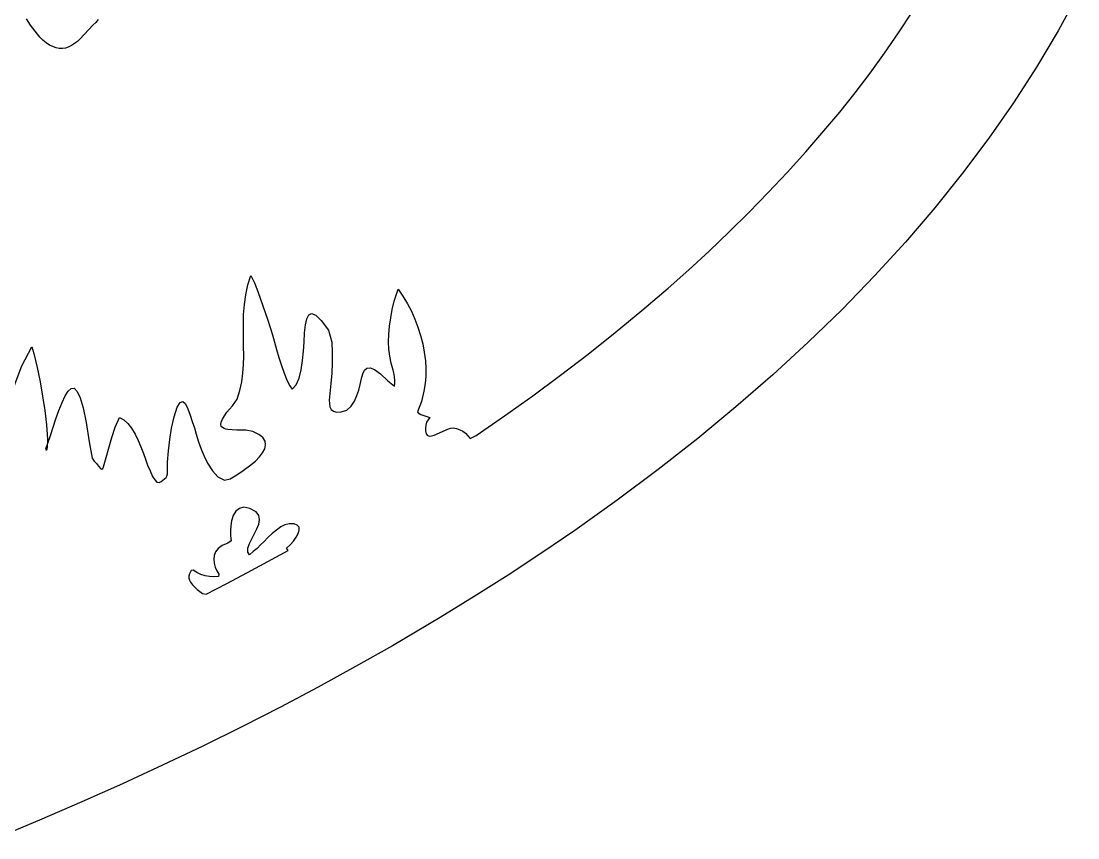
# Model space of a CAD drawing. Extents: x 0.2 to 24.2, y 0.3 to 12.3.
# Drawn here: x 19.926 to 23.857, y 1.629 to 4.669 of the extents above; entities that cross this region are included whole.
import ezdxf

# ---------------------------------------------------------------- set-up
doc = ezdxf.new("R2010")
doc.units = 0
doc.linetypes.add('0', pattern=[0])
doc.layers.add('1', color=7, linetype='0')

msp = doc.modelspace()

# ---------------------------------------------------------------- linework, layer by layer
at = {"layer": '1'}
for points in [[(23.856628, 4.768099), (23.782898, 4.632357), (23.703308, 4.497835), (23.617371, 4.364779), (23.525574, 4.232943), (23.427917, 4.102571), (23.324402, 3.973665), (23.215271, 3.846224), (23.100281, 3.720491), (22.979675, 3.59598), (22.853455, 3.473177), (22.722107, 3.352327), (22.585144, 3.232943), (22.443054, 3.115267), (22.295837, 2.999544), (22.143494, 2.88553), (21.986023, 2.773226), (21.862488, 2.689241), (21.737732, 2.606966), (21.611511, 2.526888), (21.484314, 2.448519), (21.307556, 2.344027), (21.169617, 2.266146), (21.030701, 2.189974), (20.890808, 2.115999), (20.749695, 2.043734), (20.601746, 1.970736), (20.45282, 1.899446), (20.303162, 1.830355), (20.152527, 1.762972), (19.995056, 1.695101), (19.836853, 1.628939)], [(19.90033, 3.309847), (19.929382, 3.38553), (19.966003, 3.45682), (19.973328, 3.431429), (19.986023, 3.379183), (19.997009, 3.326448), (20.006531, 3.273226), (20.014099, 3.220003), (20.020203, 3.166536), (20.024597, 3.112825), (20.025085, 3.096956), (20.017273, 3.075472), (20.018494, 3.073519), (20.020935, 3.07303), (20.022888, 3.074495), (20.023132, 3.076937), (20.024109, 3.081331), (20.024841, 3.085726), (20.025085, 3.09012), (20.025085, 3.094515), (20.035095, 3.126009), (20.045349, 3.157259), (20.056091, 3.188509), (20.066833, 3.219515), (20.078552, 3.2493), (20.089783, 3.273714), (20.101257, 3.292025), (20.112732, 3.30179), (20.124207, 3.302034), (20.135193, 3.290804), (20.146423, 3.267122), (20.15741, 3.228792), (20.16864, 3.174349), (20.179626, 3.102327), (20.191101, 3.041536), (20.198669, 3.031527), (20.206238, 3.021761), (20.214294, 3.012239), (20.222595, 3.002962), (20.226501, 3.001253), (20.229919, 3.00345), (20.233093, 3.010286), (20.263611, 3.118441), (20.275818, 3.157747), (20.291687, 3.19388), (20.308289, 3.185091), (20.323425, 3.171419), (20.337097, 3.153597), (20.350037, 3.131136), (20.361755, 3.107943), (20.372253, 3.084261), (20.381042, 3.059847), (20.388855, 3.038118), (20.396912, 3.016634), (20.405945, 2.995394), (20.415222, 2.974398), (20.423279, 2.961214), (20.43158, 2.953157), (20.440125, 2.951204), (20.446716, 2.955599), (20.453064, 2.960238), (20.459412, 2.96512), (20.465271, 2.970247), (20.468689, 2.975374), (20.470398, 2.984163), (20.47113, 2.992952), (20.471375, 3.001741), (20.470642, 3.01053), (20.470886, 3.026888), (20.47406, 3.069368), (20.479187, 3.111605), (20.486267, 3.153841), (20.495544, 3.195345), (20.507263, 3.231966), (20.518005, 3.249788), (20.527771, 3.253206), (20.537292, 3.244417), (20.546814, 3.225618), (20.555359, 3.202181), (20.563171, 3.178499), (20.57074, 3.154818), (20.577576, 3.130892), (20.586365, 3.103304), (20.596375, 3.07596), (20.607361, 3.049105), (20.619812, 3.022982), (20.637878, 2.994417), (20.65863, 2.972689), (20.6828, 2.959993), (20.703796, 2.964632), (20.728455, 2.979525), (20.752625, 2.995638), (20.775574, 3.012972), (20.797791, 3.031527), (20.812439, 3.046663), (20.824402, 3.062044), (20.832214, 3.077181), (20.835388, 3.091829), (20.833435, 3.105745), (20.825378, 3.118685), (20.81073, 3.130648), (20.788513, 3.141146), (20.762634, 3.146517), (20.745544, 3.146273), (20.728699, 3.146761), (20.711609, 3.147738), (20.694763, 3.149202), (20.688171, 3.150179), (20.68158, 3.15262), (20.67572, 3.155794), (20.670593, 3.160189), (20.66864, 3.167025), (20.670105, 3.176058), (20.674988, 3.187044), (20.683289, 3.200228), (20.692078, 3.212923), (20.701843, 3.224886), (20.712341, 3.236361), (20.730408, 3.261751), (20.739685, 3.293489), (20.746765, 3.325716), (20.751404, 3.358187), (20.753601, 3.391146), (20.754578, 3.421419), (20.753845, 3.460238), (20.753601, 3.499056), (20.753601, 3.537874), (20.754089, 3.576693), (20.757019, 3.613558), (20.76239, 3.650179), (20.770203, 3.686556), (20.780212, 3.7222), (20.793884, 3.694368), (20.806824, 3.662874), (20.825867, 3.609163), (20.843689, 3.555208), (20.860779, 3.501009), (20.876648, 3.446321), (20.885437, 3.41678), (20.894958, 3.387484), (20.905212, 3.358675), (20.916443, 3.329866), (20.925964, 3.311312), (20.934998, 3.299105), (20.949646, 3.314486), (20.960876, 3.340364), (20.968445, 3.371126), (20.972839, 3.40555), (20.976501, 3.439974), (20.979187, 3.474398), (20.980896, 3.509066), (20.983826, 3.538118), (20.988464, 3.560579), (20.996033, 3.57596), (21.006531, 3.580843), (21.022156, 3.574007), (21.042419, 3.554476), (21.069031, 3.518831), (21.081726, 3.474398), (21.083435, 3.435823), (21.083435, 3.397493), (21.08197, 3.358919), (21.078796, 3.320589), (21.074158, 3.282259), (21.072937, 3.270052), (21.072693, 3.257601), (21.073181, 3.245394), (21.074646, 3.233187), (21.079285, 3.223421), (21.087585, 3.217073), (21.099792, 3.2139), (21.117126, 3.214144), (21.137634, 3.22098), (21.154236, 3.235872), (21.166687, 3.254183), (21.174988, 3.274691), (21.181824, 3.295443), (21.187439, 3.316683), (21.191833, 3.338411), (21.19696, 3.355989), (21.203552, 3.369417), (21.212341, 3.376986), (21.224548, 3.378695), (21.24115, 3.372103), (21.262878, 3.356234), (21.290466, 3.330111), (21.31488, 3.310579), (21.316345, 3.321566), (21.316589, 3.332796), (21.315613, 3.343782), (21.313416, 3.354769), (21.309753, 3.369417), (21.302429, 3.395296), (21.297302, 3.421663), (21.293884, 3.448275), (21.292664, 3.47513), (21.29364, 3.501986), (21.29657, 3.533236), (21.300964, 3.564241), (21.306824, 3.595247), (21.313904, 3.625765), (21.328552, 3.670931), (21.346619, 3.644564), (21.362976, 3.616976), (21.377869, 3.588655), (21.390808, 3.559359), (21.402283, 3.529573), (21.412048, 3.499056), (21.419861, 3.46805), (21.425964, 3.436556), (21.430115, 3.404818), (21.431824, 3.376253), (21.431335, 3.347689), (21.429138, 3.319368), (21.424744, 3.291048), (21.415222, 3.252718), (21.400818, 3.214632), (21.403259, 3.210482), (21.413513, 3.205111), (21.424011, 3.200472), (21.434998, 3.196566), (21.446228, 3.193636), (21.434265, 3.175814), (21.431335, 3.165316), (21.430359, 3.154329), (21.430847, 3.143343), (21.433289, 3.132601), (21.438171, 3.126986), (21.444763, 3.124544), (21.453064, 3.125032), (21.462585, 3.12723), (21.515564, 3.151155), (21.525085, 3.153841), (21.533386, 3.155062), (21.545837, 3.152376), (21.5578, 3.147982), (21.569031, 3.142122), (21.579041, 3.134554), (21.588074, 3.125521), (21.595886, 3.115511), (21.618835, 3.126741), (21.724792, 3.199495), (21.829529, 3.274202), (21.933044, 3.350863), (22.035095, 3.429232), (22.135681, 3.50931), (22.234802, 3.591097), (22.332703, 3.674593), (22.409851, 3.742952), (22.485535, 3.812777), (22.559998, 3.884066), (22.63324, 3.956575), (22.705017, 4.030306), (22.77533, 4.105501), (22.844421, 4.182161), (22.912048, 4.259798), (22.970886, 4.330355), (23.028015, 4.402132), (23.083679, 4.475374), (23.137634, 4.549593), (23.18988, 4.625032), (23.240662, 4.701693)], [(20.213318, 4.674349), (20.203796, 4.663607), (20.193542, 4.653597), (20.145935, 4.602571), (20.136169, 4.593294), (20.125427, 4.584993), (20.114197, 4.577669), (20.10199, 4.571566), (20.091003, 4.568392), (20.079773, 4.566927), (20.068298, 4.567171), (20.057068, 4.569124), (20.046326, 4.572542), (20.032166, 4.579378), (20.018982, 4.587923), (20.007019, 4.597933), (19.996277, 4.609407), (19.978455, 4.631136), (19.961853, 4.653841), (19.946228, 4.677279)]]:
    msp.add_lwpolyline(points, dxfattribs=at)
msp.add_lwpolyline([(20.958435, 2.764437), (20.961121, 2.775911), (20.9599, 2.785677), (20.953552, 2.793001), (20.941345, 2.797152), (20.923035, 2.79764), (20.907654, 2.794222), (20.892517, 2.786898), (20.875671, 2.774691), (20.859558, 2.761507), (20.844177, 2.747347), (20.829773, 2.732454), (20.817078, 2.719027), (20.803894, 2.706331), (20.789978, 2.694368), (20.775574, 2.682894), (20.76947, 2.691683), (20.769958, 2.70682), (20.77533, 2.723909), (20.803162, 2.779085), (20.809998, 2.796907), (20.813171, 2.813997), (20.810486, 2.82889), (20.800476, 2.841829), (20.777527, 2.85428), (20.75531, 2.859163), (20.737976, 2.855257), (20.724792, 2.844271), (20.715271, 2.828402), (20.709167, 2.809114), (20.706238, 2.790804), (20.705017, 2.772005), (20.705505, 2.75345), (20.707703, 2.734896), (20.694763, 2.725863), (20.674011, 2.717073), (20.659119, 2.706331), (20.649353, 2.69388), (20.644226, 2.680452), (20.64325, 2.665804), (20.644714, 2.651155), (20.648376, 2.636751), (20.65448, 2.623323), (20.661316, 2.609896), (20.660095, 2.602083), (20.643738, 2.600863), (20.62738, 2.601595), (20.611267, 2.604525), (20.595398, 2.609407), (20.580505, 2.616243), (20.566589, 2.624788), (20.558533, 2.624056), (20.552429, 2.611605), (20.55072, 2.603548), (20.55072, 2.595491), (20.552917, 2.587679), (20.55658, 2.580355), (20.563904, 2.570589), (20.572205, 2.5618), (20.581238, 2.553499), (20.591003, 2.546175), (20.600525, 2.538363), (20.614197, 2.535677), (20.691101, 2.575716), (20.767761, 2.616243), (20.844177, 2.657259), (20.920105, 2.699007), (20.912781, 2.706575), (20.926697, 2.719027), (20.938904, 2.732943), (20.949646, 2.748079)], close=True, dxfattribs=at)

doc.saveas('drawing.dxf')
